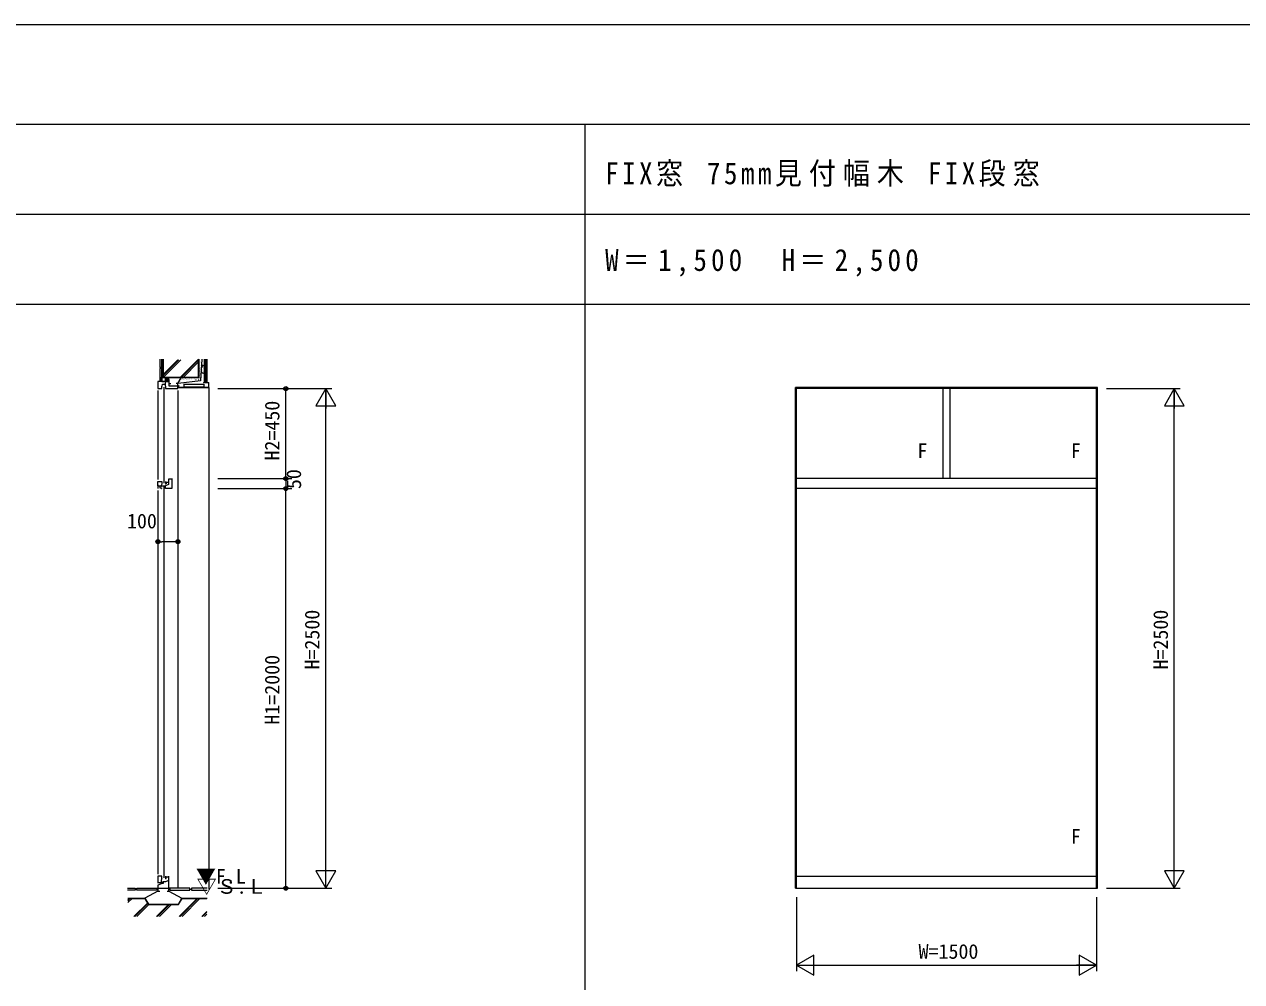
# Model space of a CAD drawing. Units: millimetres, scale not verified. Extents: x -14850 to 13831, y -10500 to 9500.
# Drawn here: x -6256 to -166, y 4709 to 9500 of the extents above; entities that cross this region are included whole.
import ezdxf
from ezdxf.enums import TextEntityAlignment as Align

# ---------------------------------------------------------------- set-up
doc = ezdxf.new("R2010")
doc.units = ezdxf.units.MM
doc.header["$LTSCALE"] = 50
doc.linetypes.add('DASHED3', pattern=[4, 3, -1])
doc.layers.add('0-0_0', color=7, linetype='Continuous')
for name, color, linetype, lineweight in [('0-1_USER1', 7, 'Continuous', 9), ('0-2_YKK_ZWAK', 2, 'Continuous', 9), ('0-3_YKK_11', 7, 'Continuous', 9), ('0-4_YKK_12', 4, 'Continuous', 9), ('0-6_YKK_13', 4, 'Continuous', 9)]:
    doc.layers.add(name, color=color, linetype=linetype, lineweight=lineweight)
doc.styles.add('ＭＳ ゴシック', font='')
doc.styles.get('ＭＳ ゴシック').set_extended_font_data('MS Gothic')

msp = doc.modelspace()

# ---------------------------------------------------------------- linework, layer by layer
at = {"layer": '0-1_USER1'}
for p, q in [((-14850, 9500), (13831.02, 9500)), ((-14850, 9000), (13650, 9000)), ((-3450, -10500), (-3450, 9000)), ((-14850, 8550), (13650, 8550)), ((-14850, 8100), (13650, 8100))]:
    msp.add_line(p, q, dxfattribs=at)
at = {"layer": '0-2_YKK_ZWAK'}
for p, q in [((-5287.5, 7677), (-4717.5, 7677)), ((-4947.5, 7227), (-4947.5, 7677)), ((-4747.5, 7677), (-4797.5, 7590.4)), ((-4747.5, 7677), (-4747.5, 7577)), ((-4697.5, 7590.4), (-4747.5, 7677)), ((-4747.5, 5177), (-4747.5, 7676)), ((-842.51, 7677), (-472.51, 7677)), ((-502.5, 7677), (-552.5, 7590.4)), ((-502.5, 5178), (-502.5, 7676)), ((-4797.5, 7590.4), (-4697.5, 7590.4)), ((-552.5, 7590.4), (-452.5, 7590.4)), ((-5287.5, 7227), (-4917.5, 7227)), ((-4947.5, 7227), (-4947.5, 7177)), ((-5287.5, 7177), (-4917.5, 7177)), ((-4947.5, 5177), (-4947.5, 7177)), ((-5587.5, 6970.85), (-5587.5, 6940.85)), ((-5587.5, 6960.85), (-5587.5, 6940.85)), ((-5487.5, 6970.85), (-5487.5, 6940.85)), ((-5487.5, 6960.85), (-5487.5, 6940.85)), ((-5587.5, 6910.85), (-5567.5, 6910.85)), ((-5507.5, 6910.85), (-5567.5, 6910.85)), ((-5487.5, 6910.85), (-5507.5, 6910.85)), ((-4747.5, 5177), (-4747.5, 5277)), ((-502.5, 5177), (-502.5, 5277)), ((-502.5, 5177), (-452.5, 5263.6)), ((-5287.5, 5177), (-4717.5, 5177)), ((-842.51, 5177), (-472.51, 5177)), ((-2392.5, 5132), (-2392.5, 4762)), ((-892.5, 5132), (-892.5, 4762)), ((-2305.9, 4842), (-2392.5, 4792)), ((-2305.9, 4742), (-2305.9, 4842)), ((-2392.5, 4792), (-2292.5, 4792)), ((-2392.5, 4792), (-2305.9, 4742)), ((-2391.5, 4792), (-893.5, 4792)), ((-892.5, 4792), (-992.5, 4792))]:
    msp.add_line(p, q, dxfattribs=at)
for points in [[(-452.5, 7590.4), (-502.5, 7677), (-502.5, 7577)], [(-452.5, 5263.6), (-552.5, 5263.6), (-502.5, 5177)]]:
    msp.add_lwpolyline(points, dxfattribs=at)
for points in [[(-4797.5, 5263.6), (-4747.5, 5177), (-4697.5, 5263.6)], [(-892.5, 4792), (-979.1, 4842), (-979.1, 4742)]]:
    msp.add_lwpolyline(points, close=True, dxfattribs=at)
for centre, radius in [((-4947.5, 7677), 10), ((-4947.5, 7677), 10), ((-4947.5, 7677), 6.5), ((-4947.5, 7677), 6.5), ((-4947.5, 7227), 10), ((-4947.5, 7227), 10), ((-4947.5, 7177), 10), ((-4947.5, 7177), 10), ((-4947.5, 7227), 6.5), ((-4947.5, 7227), 6.5), ((-4947.5, 7177), 6.5), ((-4947.5, 7177), 6.5), ((-5587.5, 6910.85), 10), ((-5587.5, 6910.85), 10), ((-5587.5, 6910.85), 6.5), ((-5587.5, 6910.85), 6.5), ((-5487.5, 6910.85), 10), ((-5487.5, 6910.85), 10), ((-5487.5, 6910.85), 6.5), ((-5487.5, 6910.85), 6.5), ((-4947.5, 5177), 10), ((-4947.5, 5177), 10), ((-4947.5, 5177), 6.5), ((-4947.5, 5177), 6.5)]:
    msp.add_circle(centre, radius, dxfattribs=at)
at = {"layer": '0-3_YKK_11'}
for p, q in [((-5577.5, 7824.05), (-5577.5, 7782)), ((-5568.5, 7782), (-5568.5, 7824.05)), ((-5562.5, 7732), (-5562.5, 7824.05)), ((-5561, 7824.05), (-5561, 7733.5)), ((-5561, 7742.8), (-5483, 7820.8)), ((-5561, 7747.04), (-5487.24, 7820.8)), ((-5560.4, 7733.5), (-5473.1, 7820.8)), ((-5475.55, 7733.5), (-5384, 7825.05)), ((-5471.3, 7733.5), (-5384, 7820.8)), ((-5461.41, 7733.5), (-5384, 7810.9)), ((-5384, 7733.5), (-5384, 7824.05)), ((-5382.5, 7824.05), (-5382.5, 7732)), ((-5381.11, 7819.81), (-5380.91, 7819.81)), ((-5380.41, 7803.95), (-5380.21, 7803.95)), ((-5379.71, 7812.34), (-5379.51, 7812.34)), ((-5379.48, 7801.61), (-5379.28, 7801.61)), ((-5375.98, 7809.54), (-5375.78, 7809.54)), ((-5368.01, 7824.02), (-5374.92, 7715.4)), ((-5372.25, 7814.21), (-5372.05, 7814.21)), ((-5354.5, 7707), (-5354.5, 7824.05)), ((-5354, 7707.5), (-5354, 7824.05)), ((-5351.8, 7707.5), (-5351.8, 7824.05)), ((-5349.6, 7707.5), (-5349.6, 7824.05)), ((-5347.4, 7707.5), (-5347.4, 7824.05)), ((-5345.2, 7707.5), (-5345.2, 7824.05)), ((-5343, 7824.05), (-5343, 7707.5)), ((-5342.5, 7707), (-5342.5, 7824.05)), ((-5568.5, 7782), (-5577.5, 7782)), ((-5577.5, 7777), (-5577.5, 7732)), ((-5568.5, 7777), (-5577.5, 7777)), ((-5575.5, 7782), (-5575.5, 7777)), ((-5568.5, 7732), (-5568.5, 7777)), ((-5380.18, 7782.49), (-5379.98, 7782.49)), ((-5379.95, 7772.46), (-5379.75, 7772.46)), ((-5379.71, 7756.36), (-5379.51, 7756.36)), ((-5379.48, 7793.45), (-5379.28, 7793.45)), ((-5379.25, 7785.05), (-5379.05, 7785.05)), ((-5378.55, 7762.89), (-5378.35, 7762.89)), ((-5377.61, 7768.49), (-5377.41, 7768.49)), ((-5377.61, 7741.9), (-5377.41, 7741.9)), ((-5377.15, 7778.99), (-5376.95, 7778.99)), ((-5376.45, 7745.63), (-5376.25, 7745.63)), ((-5375.75, 7752.63), (-5375.55, 7752.63)), ((-5374.58, 7782.02), (-5374.38, 7782.02)), ((-5374.58, 7770.59), (-5374.38, 7770.59)), ((-5374.35, 7762.66), (-5374.15, 7762.66)), ((-5373.88, 7794.61), (-5373.68, 7794.61)), ((-5373.88, 7735.13), (-5373.68, 7735.13)), ((-5372.02, 7742.37), (-5371.82, 7742.37)), ((-5363.64, 7785.83), (-5363.49, 7785.83)), ((-5363.26, 7773.97), (-5363.1, 7773.97)), ((-5362.49, 7769.75), (-5362.34, 7769.75)), ((-5362.3, 7764.4), (-5362.15, 7764.4)), ((-5362.11, 7758.65), (-5361.96, 7758.65)), ((-5361.73, 7777.41), (-5361.57, 7777.41)), ((-5360.77, 7784.68), (-5360.62, 7784.68)), ((-5360.2, 7787.75), (-5360.04, 7787.75)), ((-5359.43, 7761.33), (-5359.28, 7761.33)), ((-5358.28, 7775.69), (-5358.13, 7775.69)), ((-5358.09, 7768.8), (-5357.94, 7768.8)), ((-5357.9, 7786.02), (-5357.74, 7786.02)), ((-5357.9, 7782), (-5357.74, 7782)), ((-5357.9, 7761.72), (-5357.74, 7761.72)), ((-5577.5, 7732), (-5568.5, 7732)), ((-5577.5, 7732), (-5576.9, 7731.4)), ((-5577.5, 7713.5), (-5576.9, 7714.1)), ((-5576.9, 7725.23), (-5570.13, 7732)), ((-5576.9, 7730.89), (-5575.78, 7732)), ((-5576.9, 7713.5), (-5576.9, 7731.4)), ((-5576.9, 7719.57), (-5567.5, 7728.97)), ((-5576.9, 7713.91), (-5567.5, 7723.31)), ((-5571.66, 7713.5), (-5567.5, 7717.66)), ((-5567.5, 7732), (-5567.5, 7713.5)), ((-5557.5, 7732), (-5567.5, 7732)), ((-5567.5, 7712), (-5557.5, 7712)), ((-5562.5, 7732), (-5382.5, 7732)), ((-5384, 7733.5), (-5561, 7733.5)), ((-5549.5, 7713.5), (-5549.5, 7732)), ((-5549.5, 7727.46), (-5544.96, 7732)), ((-5549.5, 7721.8), (-5539.5, 7731.8)), ((-5549.5, 7716.14), (-5538.3, 7727.34)), ((-5546.49, 7713.5), (-5538.3, 7721.68)), ((-5546.3, 7712), (-5536.3, 7712)), ((-5540.83, 7713.5), (-5538.3, 7716.03)), ((-5532.5, 7712), (-5532.5, 7732)), ((-5488, 7702), (-5471.33, 7731.55)), ((-5487.43, 7684.06), (-5485.05, 7692)), ((-5483.52, 7691.54), (-5485.9, 7683.6)), ((-5485.9, 7683.6), (-5334.1, 7683.6)), ((-5485.9, 7682), (-5334.1, 7682)), ((-5374.92, 7715.4), (-5485.8, 7702)), ((-5485.05, 7692), (-5483.52, 7691.54)), ((-5476.28, 7714.61), (-5476.08, 7714.61)), ((-5471.85, 7722.54), (-5471.65, 7722.54)), ((-5470.92, 7720.44), (-5470.72, 7720.44)), ((-5465.79, 7683.6), (-5464.19, 7682)), ((-5465.55, 7727.2), (-5465.35, 7727.2)), ((-5465.09, 7721.61), (-5464.89, 7721.61)), ((-5462.07, 7682), (-5463.67, 7683.6)), ((-5462.99, 7726.97), (-5462.79, 7726.97)), ((-5460.89, 7730.7), (-5460.69, 7730.7)), ((-5458.32, 7723.94), (-5458.12, 7723.94)), ((-5457.5, 7698.6), (-5457.5, 7683.6)), ((-5457.5, 7698.6), (-5357.5, 7698.6)), ((-5457.15, 7722.54), (-5456.95, 7722.54)), ((-5456.46, 7729.3), (-5456.25, 7729.3)), ((-5452.49, 7724.64), (-5452.29, 7724.64)), ((-5451.56, 7727.44), (-5451.36, 7727.44)), ((-5448.06, 7727.44), (-5447.86, 7727.44)), ((-5446.66, 7723.24), (-5446.46, 7723.24)), ((-5446.19, 7724.64), (-5445.99, 7724.64)), ((-5441.53, 7728.6), (-5441.33, 7728.6)), ((-5437.33, 7722.3), (-5437.13, 7722.3)), ((-5434.06, 7730.23), (-5433.86, 7730.23)), ((-5432.9, 7724.4), (-5432.7, 7724.4)), ((-5431.26, 7728.14), (-5431.06, 7728.14)), ((-5429.16, 7722.3), (-5428.96, 7722.3)), ((-5427.12, 7683.6), (-5425.52, 7682)), ((-5423.4, 7682), (-5425, 7683.6)), ((-5420.07, 7726.97), (-5419.87, 7726.97)), ((-5419.83, 7721.84), (-5419.63, 7721.84)), ((-5412.84, 7728.84), (-5412.64, 7728.84)), ((-5406.54, 7723.24), (-5406.34, 7723.24)), ((-5405.14, 7728.37), (-5404.94, 7728.37)), ((-5400.71, 7729.07), (-5400.51, 7729.07)), ((-5399.31, 7722.3), (-5399.11, 7722.3)), ((-5396.97, 7723.47), (-5396.77, 7723.47)), ((-5392.78, 7728.6), (-5392.58, 7728.6)), ((-5385.96, 7683.6), (-5384.35, 7682)), ((-5385.31, 7722.54), (-5385.11, 7722.54)), ((-5382.23, 7682), (-5383.83, 7683.6)), ((-5383.45, 7727.67), (-5383.24, 7727.67)), ((-5379.48, 7732.8), (-5379.28, 7732.8)), ((-5379.25, 7724.64), (-5379.05, 7724.64)), ((-5376.91, 7730.94), (-5376.71, 7730.94)), ((-5373.88, 7726.27), (-5373.68, 7726.27)), ((-5359.5, 7707), (-5359.5, 7705.4)), ((-5359.5, 7707), (-5334.1, 7707)), ((-5334.1, 7705.4), (-5359.5, 7705.4)), ((-5357.5, 7698.6), (-5357.5, 7683.6)), ((-5354.5, 7707), (-5354.5, 7722)), ((-5342.5, 7707), (-5354.5, 7707)), ((-5343, 7707.5), (-5354, 7707.5)), ((-5334.1, 7705.4), (-5334.1, 7683.6)), ((-5332.5, 7683.6), (-5332.5, 7705.4)), ((-5332.5, 7682), (-5332.5, 5170.4)), ((-5738.81, 5177), (-5700.5, 5177)), ((-5692.5, 5168), (-5692.5, 5177)), ((-5692.5, 5177), (-5592.5, 5177)), ((-5592.5, 5177), (-5592.2, 5176.7)), ((-5592.5, 5177), (-5592.5, 5168)), ((-5592.5, 5176.8), (-5592.4, 5176.9)), ((-5592.5, 5173.97), (-5589.77, 5176.7)), ((-5592.2, 5176.7), (-5587.5, 5176.7)), ((-5529.11, 5176.7), (-5532.5, 5173.31)), ((-5527.5, 5176.8), (-5527.6, 5176.9)), ((-5527.5, 5177), (-5527.5, 5168)), ((-5427.5, 5177), (-5527.5, 5177)), ((-5427.5, 5168), (-5427.5, 5177)), ((-5341.11, 5177), (-5419.5, 5177)), ((-5419.5, 5177), (-5419.5, 5168)), ((-5737.31, 5127), (-5652.5, 5127)), ((-5737.31, 5114.6), (-5726.41, 5125.5)), ((-5737.31, 5104.7), (-5716.51, 5125.5)), ((-5737.31, 5118.84), (-5730.66, 5125.5)), ((-5737.31, 5125.5), (-5653.37, 5125.5)), ((-5692.5, 5173), (-5700.5, 5173)), ((-5592.5, 5168), (-5692.5, 5168)), ((-5653.37, 5125.5), (-5636.05, 5095.5)), ((-5652.5, 5127), (-5635.18, 5097)), ((-5587.2, 5162), (-5652.43, 5126.88)), ((-5592.5, 5168.31), (-5587.5, 5173.31)), ((-5588.16, 5167), (-5587.5, 5167.66)), ((-5527.5, 5172.66), (-5532.5, 5167.66)), ((-5532.5, 5162.3), (-5467.5, 5127)), ((-5527.5, 5168), (-5427.5, 5168)), ((-5484.82, 5097), (-5467.5, 5127)), ((-5483.95, 5095.5), (-5466.63, 5125.5)), ((-5481.04, 5035.7), (-5391.25, 5125.5)), ((-5476.8, 5035.7), (-5387, 5125.5)), ((-5467.5, 5127), (-5341.11, 5127)), ((-5466.9, 5035.7), (-5377.1, 5125.5)), ((-5466.63, 5125.5), (-5342.6, 5125.5)), ((-5427.5, 5173), (-5419.5, 5173)), ((-5419.5, 5168), (-5341.11, 5168)), ((-5707.31, 5035.7), (-5640.24, 5102.77)), ((-5703.07, 5035.7), (-5638.69, 5100.08)), ((-5693.17, 5035.7), (-5633.38, 5095.5)), ((-5636.05, 5095.5), (-5483.95, 5095.5)), ((-5635.18, 5097), (-5484.82, 5097)), ((-5594.18, 5035.7), (-5534.38, 5095.5)), ((-5589.93, 5035.7), (-5530.14, 5095.5)), ((-5580.04, 5035.7), (-5520.24, 5095.5)), ((-5536.19, 5097.29), (-5535.99, 5097.29)), ((-5367.9, 5035.7), (-5342.3, 5061.3)), ((-5363.66, 5035.7), (-5342.28, 5057.08)), ((-5353.76, 5035.7), (-5342.24, 5047.23))]:
    msp.add_line(p, q, dxfattribs=at)
at = {"layer": '0-3_YKK_11', "linetype": 'DASHED3'}
msp.add_line((-5457.5, 7685.2), (-5357.5, 7685.2), dxfattribs=at)
at = {"layer": '0-3_YKK_11'}
for points in [[(-5532.5, 7732), (-5538.3, 7732), (-5538.3, 7713.5)], [(-5700.5, 5177), (-5700.5, 5168), (-5738.81, 5168)], [(-5527.5, 5177), (-5527.8, 5176.7), (-5532.5, 5176.7)]]:
    msp.add_lwpolyline(points, dxfattribs=at)
for centre, radius, start, end in [((-5361.89, 7785.79), 7.78, 18.19487, 148.21165), ((-5361.89, 7762.45), 7.78, 211.78833, 341.80511), ((-5485.9, 7683.6), 1.6, 163.30075, 270), ((-5334.1, 7705.4), 1.6, 0, 90), ((-5334.1, 7683.6), 1.6, 270, 0)]:
    msp.add_arc(centre, radius, start, end, dxfattribs=at)
at = {"layer": '0-4_YKK_12'}
for p, q in [((-887.5, 7682), (-2397.5, 7682)), ((-2397.5, 5177), (-2397.5, 7682)), ((-2392.5, 5177), (-2392.5, 7682)), ((-892.5, 7677), (-2392.5, 7677)), ((-1660, 7677), (-1660, 7227)), ((-1625, 7677), (-1625, 7227)), ((-892.5, 5177), (-892.5, 7682)), ((-887.5, 5177), (-887.5, 7682)), ((-892.5, 7227), (-2392.5, 7227)), ((-892.5, 7177), (-2392.5, 7177)), ((-2397.5, 5177), (-887.5, 5177)), ((-2392.5, 5237), (-892.5, 5237))]:
    msp.add_line(p, q, dxfattribs=at)
at = {"layer": '0-6_YKK_13'}
for p, q in [((-5587.5, 7712), (-5587.5, 7677)), ((-5532.5, 7712), (-5587.5, 7712)), ((-5567.5, 7689), (-5566, 7689)), ((-5566, 7689), (-5564.06, 7700)), ((-5564.06, 7700), (-5551, 7700)), ((-5558.5, 7685), (-5558.5, 7204)), ((-5551, 7712), (-5551, 7689)), ((-5549.5, 7677), (-5487.5, 7677)), ((-5532.63, 7712), (-5532.63, 7691.4)), ((-5532.63, 7702), (-5522.5, 7702)), ((-5532.63, 7691.4), (-5487.5, 7691.4)), ((-5532.5, 7722), (-5532.5, 7712)), ((-5487.5, 7702), (-5496.5, 7702)), ((-5487.5, 7677), (-5487.5, 7702)), ((-5587.5, 7667), (-5587.5, 7222)), ((-5487.5, 7667), (-5487.5, 5177)), ((-5587.5, 7191), (-5587.5, 7177)), ((-5585.02, 7191), (-5587.5, 7191)), ((-5569.5, 7188.5), (-5587.5, 7188.5)), ((-5583.9, 7192.5), (-5587.3, 7192.5)), ((-5583.9, 7188.7), (-5583.9, 7192.5)), ((-5577.5, 7188.5), (-5577.5, 7180)), ((-5571, 7191), (-5549.5, 7191)), ((-5569.5, 7191), (-5569.5, 7188.5)), ((-5567.5, 7212), (-5567.5, 7199.2)), ((-5567.5, 7200), (-5566, 7200)), ((-5551, 7200), (-5549.5, 7200)), ((-5549.5, 7212), (-5549.5, 7206)), ((-5549.5, 7209), (-5534.5, 7209)), ((-5549.5, 7202), (-5549.5, 7199.8)), ((-5534.5, 7197.99), (-5549.5, 7191)), ((-5549.5, 7177), (-5549.5, 7191)), ((-5517.5, 7227), (-5517.5, 7177)), ((-5587.5, 7167), (-5587.5, 5247)), ((-5558.5, 7185), (-5558.5, 5229)), ((-5517.5, 7177), (-5549.5, 7177)), ((-5587.5, 5208.5), (-5587.5, 5202)), ((-5585.02, 5208.5), (-5587.5, 5208.5)), ((-5587.5, 5206), (-5566.5, 5206)), ((-5565.52, 5200), (-5587.5, 5192)), ((-5587.5, 5192), (-5587.5, 5162)), ((-5587.5, 5177), (-5532.5, 5177)), ((-5587.4, 5237), (-5587.4, 5208.5)), ((-5567.5, 5237), (-5587.4, 5237)), ((-5567.5, 5224.2), (-5571.7, 5216.93)), ((-5571.7, 5216.93), (-5571.7, 5206.8)), ((-5571.7, 5206.8), (-5569.7, 5206.8)), ((-5566.5, 5208.5), (-5571, 5208.5)), ((-5567.5, 5224.2), (-5567.5, 5237)), ((-5566, 5225), (-5567.5, 5225)), ((-5566.5, 5200), (-5566.5, 5208.5)), ((-5560.5, 5200), (-5566.5, 5200)), ((-5560.5, 5208.5), (-5560.5, 5200)), ((-5549.5, 5208.5), (-5560.5, 5208.5)), ((-5549.5, 5225), (-5551, 5225)), ((-5549.5, 5237), (-5549.5, 5231)), ((-5549.5, 5234), (-5532.5, 5234)), ((-5537.71, 5214), (-5549.5, 5208.5)), ((-5532.5, 5214), (-5537.71, 5214)), ((-5532.5, 5162), (-5532.5, 5237)), ((-5587.5, 5162), (-5578.5, 5162)), ((-5541.5, 5162), (-5532.5, 5162))]:
    msp.add_line(p, q, dxfattribs=at)
for points in [[(-5587.5, 7677), (-5567.5, 7677), (-5567.5, 7689)], [(-5551, 7689), (-5549.5, 7689), (-5549.5, 7677)], [(-5587.3, 7191), (-5587.3, 7212), (-5567.5, 7212)], [(-5567.5, 7199.2), (-5571.7, 7191.93), (-5571.7, 7189.3), (-5569.7, 7189.3)], [(-5545.7, 7209), (-5545.7, 7199.8), (-5549.5, 7199.8)], [(-5517.5, 7224), (-5534.5, 7224), (-5534.5, 7197.99)], [(-5577.5, 7180), (-5569.5, 7180), (-5569.5, 7177), (-5567.5, 7177)], [(-5549.5, 5227), (-5549.5, 5224.8), (-5545.7, 5224.8), (-5545.7, 5234)]]:
    msp.add_lwpolyline(points, dxfattribs=at)

# ---------------------------------------------------------------- texts
at = {"layer": '0-0_0', "char_height": 110, "attachment_point": 7, "style": 'ＭＳ ゴシック'}
for s, insert in [('\\T1.26;\\W0.9;FIX窓\\~75mm見付幅木\\~FIX段窓', (-3350, 8687.5)), ('\\T1.31;\\W0.9;W＝1,500\u3000H＝2,500', (-3350, 8237.5))]:
    msp.add_mtext(s, dxfattribs=dict(at, insert=insert))
at = {"layer": '0-2_YKK_ZWAK', "color": 4, "style": 'ＭＳ ゴシック'}
for s, p in [('H2=450', (-4957.5, 7317.28)), ('50', (-4849.08, 7174.29)), ('H=2500', (-4757.5, 6271.49)), ('H=2500', (-512.5, 6271.46)), ('H1=2000', (-4957.5, 5995.54))]:
    msp.add_text(s, height=73.31, rotation=90, dxfattribs=at).set_placement(p, align=Align.BOTTOM_LEFT)
for s, p in [('100', (-5742.24, 6955.85)), ('W=1500', (-1781.99, 4802))]:
    msp.add_text(s, height=73.31, dxfattribs=at).set_placement(p, align=Align.BOTTOM_LEFT)
at = {"layer": '0-3_YKK_11', "color": 4, "style": 'ＭＳ ゴシック'}
for s, p in [('▼F.L', (-5397.35, 5178.26)), ('▽Ｓ.Ｌ', (-5393.57, 5127.27))]:
    msp.add_text(s, height=73.31, dxfattribs=at).set_placement(p, align=Align.BOTTOM_LEFT)
at = {"layer": '0-4_YKK_12', "style": 'ＭＳ ゴシック'}
for p in [(-1787.84, 7307.54), (-1020.34, 7307.54), (-1020.34, 5377.54)]:
    msp.add_text('F', height=73.31, dxfattribs=at).set_placement(p, align=Align.BOTTOM_LEFT)

doc.saveas('drawing.dxf')
